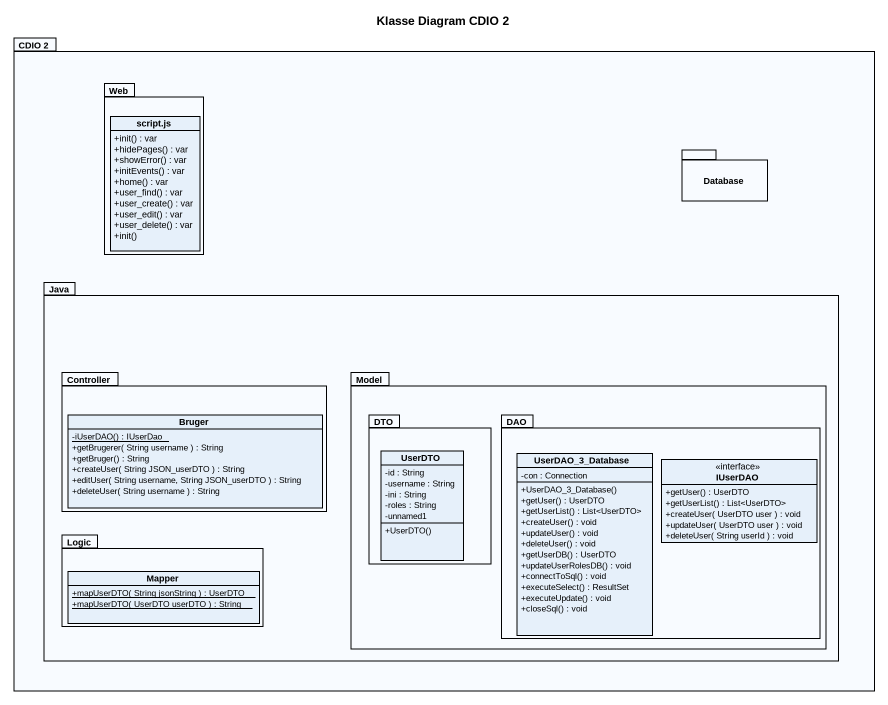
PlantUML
@startuml
title Klasse Diagram CDIO 2
hide circle
hide empty members
skinparam classAttributeIconSize 0
package "CDIO 2" as CDIO_2 {
  package Web {
    class "script.js" as script_js {
      +init() : var
      +hidePages() : var
      +showError() : var
      +initEvents() : var
      +home() : var
      +user_find() : var
      +user_create() : var
      +user_edit() : var
      +user_delete() : var
      +init()
    }
  }
  package "Database" as Database_ {
  }
  package Java {
    package Controller {
      class Bruger {
        {static} -iUserDAO() : IUserDao
        +getBrugerer( String username ) : String
        +getBruger() : String
        +createUser( String JSON_userDTO ) : String
        +editUser( String username, String JSON_userDTO ) : String
        +deleteUser( String username ) : String
      }
    }
    package Model {
      package DTO {
        class UserDTO {
          -id : String
          -username : String
          -ini : String
          -roles : String
          -unnamed1
          +UserDTO()
        }
      }
      package DAO {
        class UserDAO_3_Database {
          -con : Connection
          +UserDAO_3_Database()
          +getUser() : UserDTO
          +getUserList() : List<UserDTO>
          +createUser() : void
          +updateUser() : void
          +deleteUser() : void
          +getUserDB() : UserDTO
          +updateUserRolesDB() : void
          +connectToSql() : void
          +executeSelect() : ResultSet
          +executeUpdate() : void
          +closeSql() : void
        }
        interface IUserDAO {
          +getUser() : UserDTO
          +getUserList() : List<UserDTO>
          +createUser( UserDTO user ) : void
          +updateUser( UserDTO user ) : void
          +deleteUser( String userId ) : void
        }
      }
    }
    package Logic {
      class Mapper {
        {static} +mapUserDTO( String jsonString ) : UserDTO
        {static} +mapUserDTO( UserDTO userDTO ) : String
      }
    }
  }
}
@enduml
